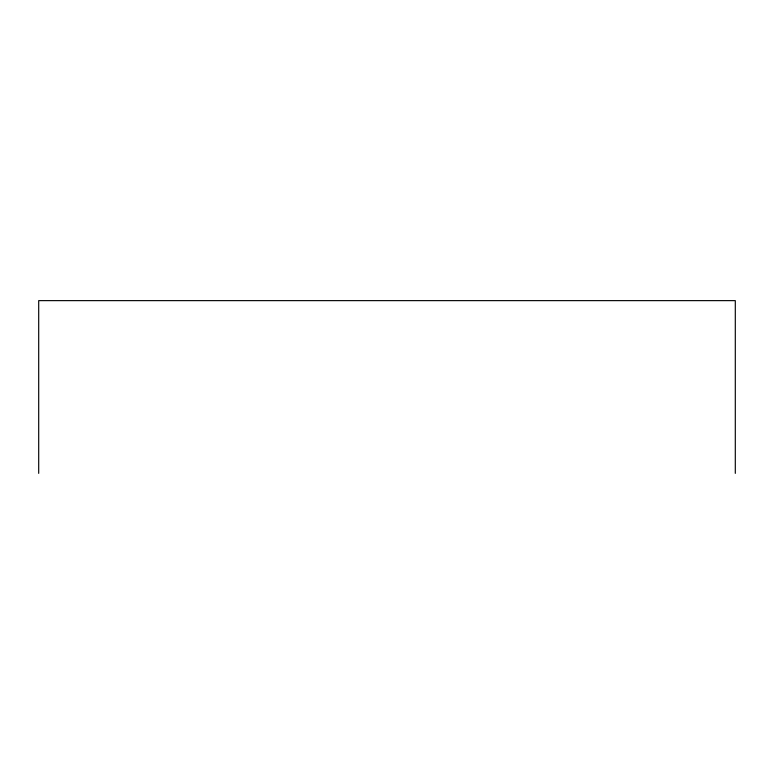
<?xml version="1.0" encoding="UTF-8"?>
<svg xmlns="http://www.w3.org/2000/svg" width="774" height="774" viewBox="0 0 774 774"><rect width="100%" height="100%" fill="white"/><g stroke="black" fill="none" stroke-linecap="round" stroke-linejoin="round"><path stroke-width="1.16" d="M735.3 473.369L735.3 300.631L38.7 300.631L38.7 473.369"/></g></svg>
